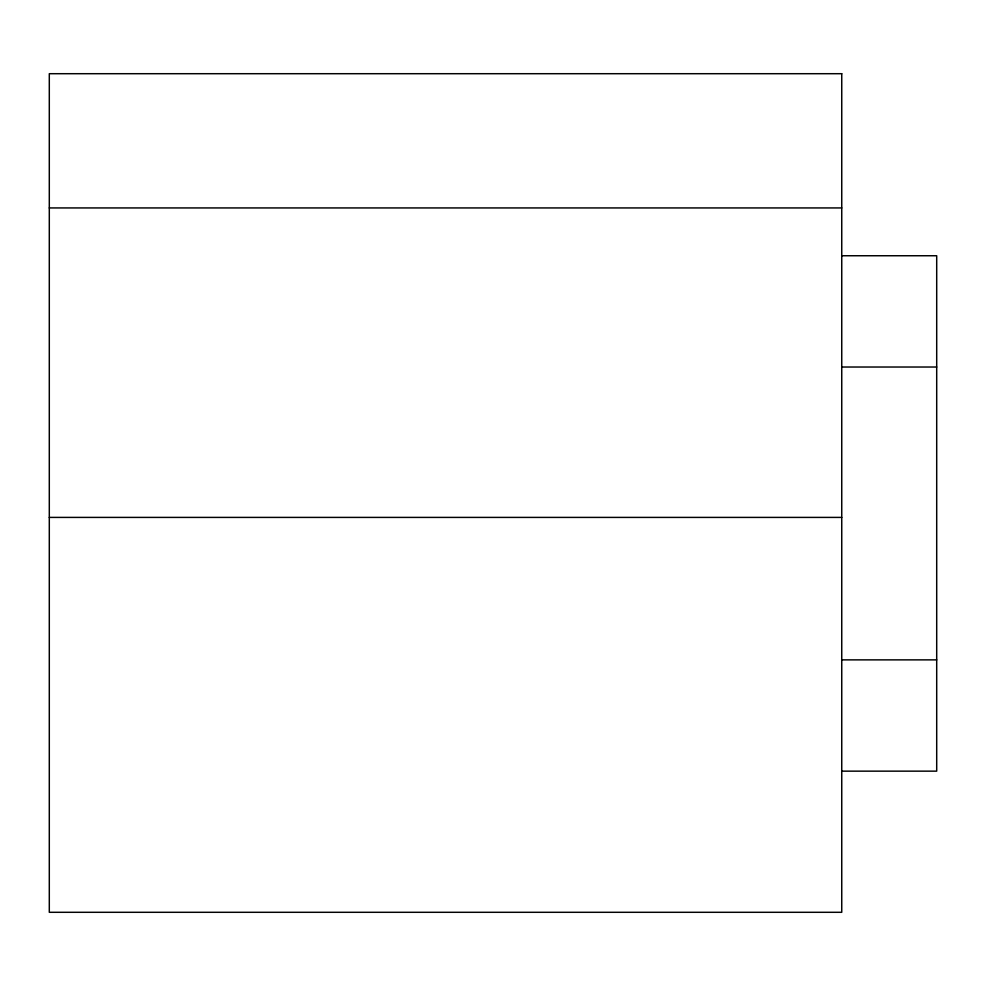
<?xml version="1.0" encoding="UTF-8"?>
<svg xmlns="http://www.w3.org/2000/svg" width="986" height="986" viewBox="0 0 986 986"><rect width="100%" height="100%" fill="white"/><g stroke="black" fill="none" stroke-linecap="round" stroke-linejoin="round"><path stroke-width="1.48" d="M49.3 207.935L841.748 207.935M841.748 255.744L936.7 255.744L936.7 771.151L841.748 771.151M841.748 367.026L936.7 367.026M49.3 517.404L841.748 517.404M841.748 659.868L936.7 659.868M841.748 73.703L49.3 73.703L49.3 912.297L841.748 912.297L841.748 73.703"/></g></svg>
